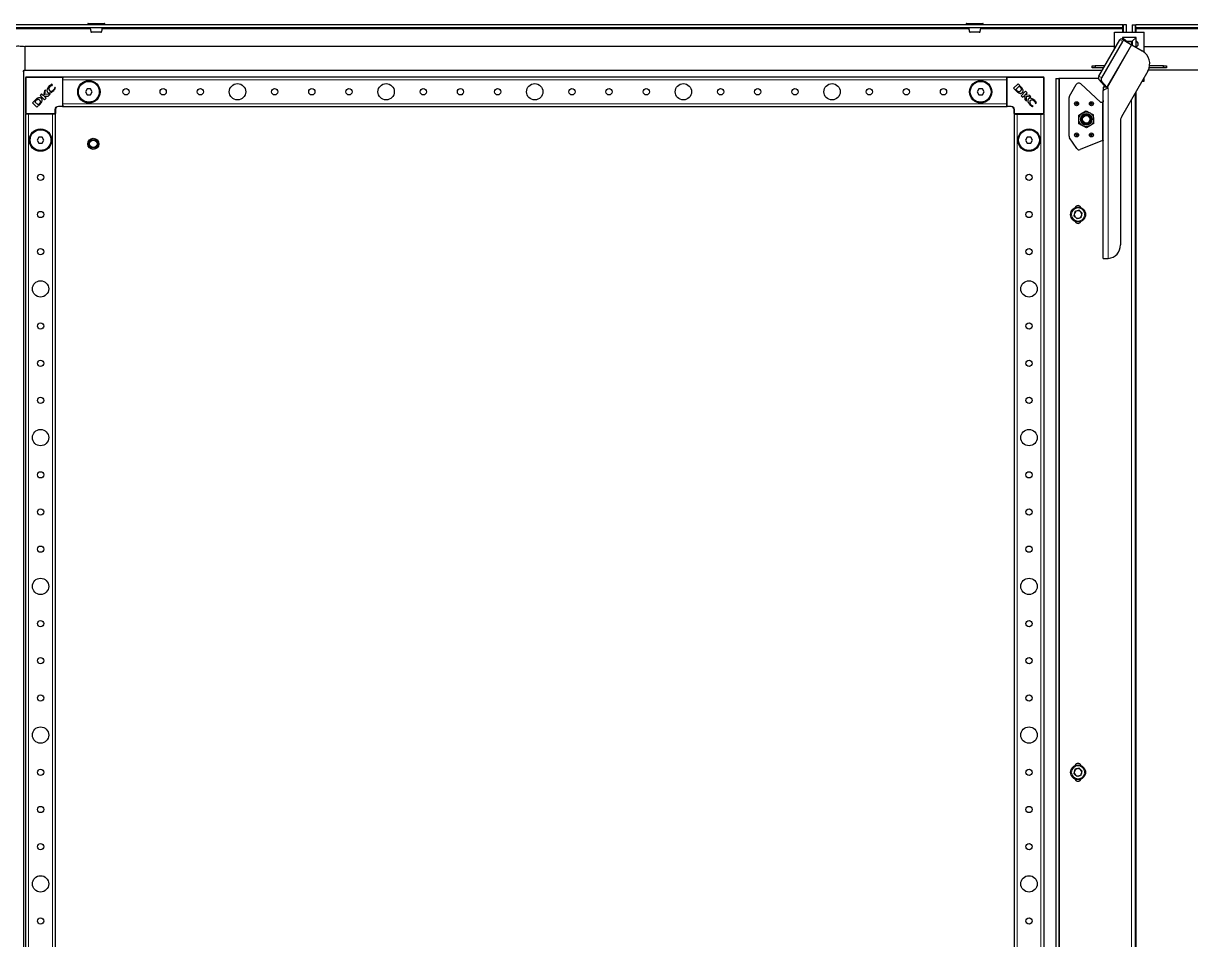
# Model space of a CAD drawing. Header units: millimetres. Extents: x -1581 to 3390, y -1547 to 1219.
# Drawn here: x -1167 to -381, y -59 to 557 of the extents above; entities that cross this region are included whole.
import ezdxf

# ---------------------------------------------------------------- set-up
doc = ezdxf.new("R2010")
doc.units = ezdxf.units.MM

msp = doc.modelspace()

# ---------------------------------------------------------------- linework, layer by layer
at = {"color": 7, "linetype": 'Continuous', "lineweight": 25}
for p, q in [((-426.74, 556.28), (-1217.14, 556.28)), ((-426.74, 554.28), (-1217.14, 554.28)), ((-1123.19, 557.03), (-1123.19, 556.28)), ((-1122.94, 557.28), (-1111.94, 557.28)), ((-1111.69, 556.28), (-1111.69, 557.03)), ((-532.19, 557.03), (-532.19, 556.28)), ((-531.94, 557.28), (-523.43, 557.28)), ((-523.43, 557.28), (-520.94, 557.28)), ((-520.69, 556.28), (-520.69, 557.03)), ((-432.44, 551.28), (-412.44, 551.28)), ((-432.44, 539.86), (-432.44, 551.28)), ((-426.83, 554.28), (-427.04, 553.68)), ((-426.74, 554.28), (-426.74, 556.28)), ((-424.44, 556.28), (-426.44, 556.28)), ((-426.44, 551.28), (-426.44, 556.28)), ((-424.44, 551.28), (-424.44, 556.28)), ((-420.44, 556.28), (-418.44, 556.28)), ((-420.44, 556.28), (-420.44, 551.28)), ((-418.44, 556.28), (-418.44, 551.28)), ((-418.14, 554.28), (-418.14, 556.28)), ((372.26, 556.28), (-418.14, 556.28)), ((372.26, 554.28), (-418.14, 554.28)), ((-417.84, 553.68), (-418.04, 554.28)), ((-412.44, 537.87), (-412.44, 551.28)), ((-442.88, 521.78), (-428.74, 546.26)), ((-441.04, 520.72), (-426.9, 545.2)), ((-427.63, 546.77), (-425.79, 545.71)), ((-424.44, 545.33), (-426.94, 547.82)), ((-426.94, 547.82), (-426.94, 546.38)), ((-417.94, 547.82), (-426.94, 547.82)), ((-425.79, 545.71), (-421.03, 542.96)), ((-424.44, 544.94), (-424.44, 545.33)), ((-424.44, 545.33), (-423.94, 544.83)), ((-424.44, 545.33), (-420.43, 545.33)), ((-420.66, 542.75), (-421.03, 542.96)), ((-420.43, 545.33), (-420.93, 544.83)), ((-420.66, 542.75), (-413.72, 538.74)), ((-420.43, 545.33), (-417.94, 547.82)), ((-420.43, 545.33), (-420.43, 542.62)), ((-417.94, 545.26), (-417.94, 547.82)), ((-417.94, 541.38), (-417.94, 545.26)), ((-1165.44, 541.78), (-1165.44, 526.11)), ((-432.44, 541.78), (-1165.44, 541.78)), ((-417.94, 541.18), (-417.94, 541.38)), ((-412.44, 541.78), (320.56, 541.78)), ((-447.44, 527.28), (-447.44, 528.78)), ((-447.44, 528.78), (-445.44, 528.78)), ((-445.44, 527.28), (-447.44, 527.28)), ((-445.44, 528.78), (-445.44, 527.28)), ((-438.83, 528.78), (-445.44, 528.78)), ((-439.7, 527.28), (-445.44, 527.28)), ((-399.44, 527.28), (-409.12, 527.28)), ((-399.44, 528.78), (-408.8, 528.78)), ((-399.44, 527.28), (-399.44, 528.78)), ((-399.44, 528.78), (-397.44, 528.78)), ((-397.44, 527.28), (-399.44, 527.28)), ((-397.44, 528.78), (-397.44, 527.28)), ((-1166.44, 524.78), (-1166.44, -967.22)), ((-1165.44, 525.78), (-440.56, 525.78)), ((-1164.94, 496.58), (-1164.94, 520.98)), ((-1164.64, 521.28), (-1140.24, 521.28)), ((-1139.94, 520.98), (-1139.94, 521.28)), ((-1139.94, 521.28), (-504.94, 521.28)), ((-1139.94, 520.98), (-1139.94, 520.34)), ((-1139.94, 519.28), (-1139.94, 520.34)), ((-1139.94, 503.28), (-1139.94, 519.28)), ((-504.94, 520.98), (-504.94, 521.28)), ((-504.94, 520.34), (-504.94, 520.98)), ((-504.94, 519.28), (-504.94, 520.34)), ((-504.94, 503.28), (-504.94, 519.28)), ((-504.64, 521.28), (-480.24, 521.28)), ((-479.94, 520.98), (-479.94, 496.58)), ((-471.94, 520.28), (-469.94, 520.28)), ((-471.94, 520.28), (-471.94, -962.72)), ((-469.94, 520.28), (-469.94, -962.72)), ((-469.34, 520.28), (-469.94, 520.28)), ((-443.22, 520.28), (-469.34, 520.28)), ((-439.33, 515.5), (-442.91, 519.55)), ((-437.5, 514.44), (-441.07, 518.49)), ((-409.98, 525.23), (-427.81, 494.34)), ((-413.87, 518.48), (-412.44, 518.48)), ((-412.44, 518.48), (-412.44, 520.96)), ((320.56, 525.78), (-409.69, 525.78)), ((-1152.36, 511.82), (-1152.85, 508.55)), ((-1151.57, 512.61), (-1152.36, 511.82)), ((-1152.04, 509.52), (-1151.57, 512.61)), ((-1147, 515.74), (-1147.34, 516.43)), ((-1147.14, 515.6), (-1147, 515.74)), ((-1145.19, 514.17), (-1145.3, 514.06)), ((-1144.94, 513.66), (-1145.19, 514.17)), ((-1123.59, 513.28), (-1124.75, 511.28)), ((-1124.75, 511.28), (-1123.59, 509.28)), ((-1121.28, 513.28), (-1123.59, 513.28)), ((-1120.13, 511.28), (-1121.28, 513.28)), ((-1121.28, 509.28), (-1120.13, 511.28)), ((-523.59, 513.28), (-524.75, 511.28)), ((-524.75, 511.28), (-523.59, 509.28)), ((-521.28, 513.28), (-523.59, 513.28)), ((-520.13, 511.28), (-521.28, 513.28)), ((-521.28, 509.28), (-520.13, 511.28)), ((-497.33, 516.64), (-500.29, 513.68)), ((-500.29, 513.68), (-498.4, 511.79)), ((-496.63, 515.11), (-498.81, 512.93)), ((-498.81, 512.93), (-498.13, 512.27)), ((-498.4, 511.79), (-498.38, 511.77)), ((-495.34, 514.64), (-497.33, 516.64)), ((-495.89, 514.39), (-496.63, 515.11)), ((-492.33, 511.63), (-495.29, 508.67)), ((-492.67, 509.2), (-491.28, 510.59)), ((-491.28, 510.59), (-492.33, 511.63)), ((-462.67, 508.44), (-458.21, 516.16)), ((-455.13, 516.6), (-441.94, 504.28)), ((-437.43, 514.28), (-439.94, 514.28)), ((-439.94, 514.28), (-439.94, 512.04)), ((-439.94, 399.28), (-439.94, 512.04)), ((-439.33, 515.5), (-437.5, 514.44)), ((-436.62, 513.6), (-437.19, 514.13)), ((-436.94, 513.9), (-436.94, 513.48)), ((-436.64, 513.57), (-436.62, 513.6)), ((-418.44, 510.57), (-418.44, -953)), ((-1158.3, 505.88), (-1160.29, 503.89)), ((-1160.29, 503.89), (-1157.33, 500.93)), ((-1158.05, 505.33), (-1158.77, 504.59)), ((-1158.77, 504.59), (-1156.59, 502.41)), ((-1157.33, 500.93), (-1155.44, 502.82)), ((-1156.59, 502.41), (-1155.93, 503.09)), ((-1155.44, 502.82), (-1155.42, 502.84)), ((-1154.24, 509.94), (-1155.29, 508.89)), ((-1155.29, 508.89), (-1152.33, 505.93)), ((-1152.85, 508.55), (-1154.24, 509.94)), ((-1152.51, 508.23), (-1149.85, 508.41)), ((-1151.27, 506.99), (-1152.51, 508.23)), ((-1152.33, 505.93), (-1151.27, 506.99)), ((-1148.57, 509.7), (-1152.04, 509.52)), ((-1149.85, 508.41), (-1148.57, 509.7)), ((-1139.94, 502.23), (-1139.94, 503.28)), ((-1123.59, 509.28), (-1121.28, 509.28)), ((-523.59, 509.28), (-521.28, 509.28)), ((-504.94, 502.23), (-504.94, 503.28)), ((-495.29, 508.67), (-494.23, 507.61)), ((-494.23, 507.61), (-492.99, 508.86)), ((-492.99, 508.86), (-492.81, 506.2)), ((-492.81, 506.2), (-491.53, 504.91)), ((-489.41, 508.71), (-492.67, 509.2)), ((-491.71, 508.38), (-488.61, 507.91)), ((-491.53, 504.91), (-491.71, 508.38)), ((-488.61, 507.91), (-489.41, 508.71)), ((-485.62, 503.48), (-485.48, 503.35)), ((-485.48, 503.35), (-484.8, 503.68)), ((-462.94, 481.39), (-462.94, 507.44)), ((-441.94, 504.28), (-440.54, 504.28)), ((-440.3, 504.28), (-440.54, 504.28)), ((-1164.94, -938.72), (-1164.94, 496.28)), ((-1164.64, 496.28), (-1164.94, 496.28)), ((-1163.99, 496.28), (-1164.64, 496.28)), ((-1162.94, 496.28), (-1163.99, 496.28)), ((-1146.94, 496.28), (-1162.94, 496.28)), ((-1145.89, 496.28), (-1146.94, 496.28)), ((-1145.24, 496.28), (-1145.89, 496.28)), ((-1144.94, 496.28), (-1145.24, 496.28)), ((-1144.94, 499.28), (-1144.94, 496.58)), ((-1144.94, -938.72), (-1144.94, 496.28)), ((-1140.24, 501.28), (-1142.94, 501.28)), ((-1139.94, 502.23), (-1139.94, 501.58)), ((-1139.94, 501.28), (-1139.94, 501.58)), ((-1139.94, 501.28), (-504.94, 501.28)), ((-504.94, 501.58), (-504.94, 502.23)), ((-504.94, 501.28), (-504.94, 501.58)), ((-501.94, 501.28), (-504.64, 501.28)), ((-499.94, 496.58), (-499.94, 499.28)), ((-499.94, 496.28), (-499.94, -938.72)), ((-499.94, 496.28), (-499.64, 496.28)), ((-498.99, 496.28), (-499.64, 496.28)), ((-498.99, 496.28), (-497.94, 496.28)), ((-497.94, 496.28), (-481.94, 496.28)), ((-487.57, 501.29), (-487.06, 501.53)), ((-487.06, 501.53), (-487.16, 501.64)), ((-481.94, 496.28), (-480.89, 496.28)), ((-480.24, 496.28), (-480.89, 496.28)), ((-480.24, 496.28), (-479.94, 496.28)), ((-479.94, 496.28), (-479.94, -938.72)), ((-456.51, 495.55), (-454.04, 497.05)), ((-451.58, 498.55), (-449.04, 497.17)), ((-451.3, 487.01), (-453.83, 488.39)), ((-446.37, 490.02), (-448.84, 488.51)), ((-428.35, 492.34), (-428.35, 408.28)), ((-1156.09, 480.78), (-1157.25, 478.78)), ((-1153.78, 480.78), (-1156.09, 480.78)), ((-1152.63, 478.78), (-1153.78, 480.78)), ((-491.09, 480.78), (-492.25, 478.78)), ((-488.78, 480.78), (-491.09, 480.78)), ((-487.63, 478.78), (-488.78, 480.78)), ((-457.84, 473.13), (-462.6, 480.28)), ((-1157.25, 478.78), (-1156.09, 476.78)), ((-1156.09, 476.78), (-1153.78, 476.78)), ((-1153.78, 476.78), (-1152.63, 478.78)), ((-492.25, 478.78), (-491.09, 476.78)), ((-491.09, 476.78), (-488.78, 476.78)), ((-488.78, 476.78), (-487.63, 478.78)), ((-440.54, 478.53), (-455.43, 472.38)), ((-440.54, 478.53), (-440.3, 478.78)), ((-440.54, 478.53), (-439.94, 478.64)), ((-459.04, 430.78), (-459.72, 427.97)), ((-457.62, 425.97), (-459.72, 427.97)), ((-456.26, 431.6), (-459.04, 430.78)), ((-454.84, 426.78), (-457.62, 425.97)), ((-456.26, 431.6), (-454.16, 429.6)), ((-454.84, 426.78), (-454.16, 429.6)), ((-439.94, 399.28), (-438.97, 399.28)), ((-438.97, 399.28), (-436.85, 399.28)), ((-459.04, 55.78), (-459.72, 52.97)), ((-456.26, 56.6), (-459.04, 55.78)), ((-456.26, 56.6), (-454.16, 54.6)), ((-457.62, 50.97), (-459.72, 52.97)), ((-454.84, 51.78), (-457.62, 50.97)), ((-454.84, 51.78), (-454.16, 54.6))]:
    msp.add_line(p, q, dxfattribs=at)
at = {"color": 8, "linetype": 'Continuous', "lineweight": 18}
for p, q in [((-1216.84, 553.68), (-1121.41, 553.68)), ((-1111.69, 557.03), (-1123.19, 557.03)), ((-1113.47, 553.68), (-530.41, 553.68)), ((-523.29, 557.03), (-532.19, 557.03)), ((-520.69, 557.03), (-523.29, 557.03)), ((-522.47, 553.68), (-427.04, 553.68)), ((-427.04, 553.68), (-427.04, 551.28)), ((-417.84, 551.28), (-417.84, 553.68)), ((-417.84, 553.68), (-322.41, 553.68)), ((-437.5, 514.44), (-421.03, 542.96)), ((-437.19, 514.13), (-420.66, 542.75)), ((-428.74, 546.26), (-426.9, 545.2)), ((-423.94, 544.83), (-423.94, 544.65)), ((-420.93, 544.83), (-423.94, 544.83)), ((-420.93, 542.91), (-420.93, 544.83)), ((-1164.64, 520.98), (-1164.94, 520.98)), ((-1164.64, 520.98), (-1164.64, 521.28)), ((-1164.64, 520.98), (-1164.64, 496.58)), ((-1140.24, 520.98), (-1164.64, 520.98)), ((-1140.24, 521.28), (-1140.24, 520.98)), ((-1140.24, 501.58), (-1140.24, 520.98)), ((-1139.94, 520.98), (-1140.24, 520.98)), ((-1139.94, 519.28), (-504.94, 519.28)), ((-504.64, 520.98), (-504.94, 520.98)), ((-504.64, 520.98), (-504.64, 521.28)), ((-504.64, 520.98), (-504.64, 501.58)), ((-480.24, 520.98), (-504.64, 520.98)), ((-480.24, 520.98), (-480.24, 521.28)), ((-480.24, 496.58), (-480.24, 520.98)), ((-480.24, 520.98), (-479.94, 520.98)), ((-469.34, -962.72), (-469.34, 520.28)), ((-442.91, 519.55), (-441.07, 518.49)), ((-442.88, 521.78), (-441.04, 520.72)), ((-436.64, 399.31), (-436.64, 513.57)), ((-417.84, -954.04), (-417.84, 511.61)), ((-1139.94, 503.28), (-504.94, 503.28)), ((-440.54, 478.53), (-440.54, 504.28)), ((-421.04, 506.07), (-421.04, -948.5)), ((-1164.64, 496.58), (-1164.94, 496.58)), ((-1164.64, 496.58), (-1145.24, 496.58)), ((-1164.64, 496.58), (-1164.64, 496.28)), ((-1162.94, -938.72), (-1162.94, 496.28)), ((-1146.94, -938.72), (-1146.94, 496.28)), ((-1145.24, 496.58), (-1145.24, 499.28)), ((-1144.94, 499.28), (-1145.24, 499.28)), ((-1145.24, 496.58), (-1145.24, 496.28)), ((-1144.94, 496.58), (-1145.24, 496.58)), ((-1142.94, 501.58), (-1140.24, 501.58)), ((-1142.94, 501.28), (-1142.94, 501.58)), ((-1140.24, 501.58), (-1140.24, 501.28)), ((-1139.94, 501.58), (-1140.24, 501.58)), ((-504.64, 501.58), (-504.94, 501.58)), ((-504.64, 501.28), (-504.64, 501.58)), ((-504.64, 501.58), (-501.94, 501.58)), ((-501.94, 501.28), (-501.94, 501.58)), ((-499.94, 499.28), (-499.64, 499.28)), ((-499.64, 496.58), (-499.94, 496.58)), ((-499.64, 499.28), (-499.64, 496.58)), ((-499.64, 496.58), (-480.24, 496.58)), ((-499.64, 496.28), (-499.64, 496.58)), ((-497.94, 496.28), (-497.94, -938.72)), ((-481.94, 496.28), (-481.94, -938.72)), ((-480.24, 496.28), (-480.24, 496.58)), ((-479.94, 496.58), (-480.24, 496.58))]:
    msp.add_line(p, q, dxfattribs=at)
at = {"color": 7, "linetype": 'Continuous', "lineweight": 25}
for centre, radius in [((-1122.44, 511.28), 7.5), ((-522.44, 511.28), 7.5), ((-1122.44, 511.28), 7), ((-1097.44, 511.28), 2.1), ((-1072.44, 511.28), 2.1), ((-1047.44, 511.28), 2.1), ((-1022.44, 511.28), 5.5), ((-997.44, 511.28), 2.1), ((-972.44, 511.28), 2.1), ((-947.44, 511.28), 2.1), ((-922.44, 511.28), 5.5), ((-897.44, 511.28), 2.1), ((-872.44, 511.28), 2.1), ((-847.44, 511.28), 2.1), ((-822.44, 511.28), 5.5), ((-797.44, 511.28), 2.1), ((-772.44, 511.28), 2.1), ((-747.44, 511.28), 2.1), ((-722.44, 511.28), 5.5), ((-697.44, 511.28), 2.1), ((-672.44, 511.28), 2.1), ((-647.44, 511.28), 2.1), ((-622.44, 511.28), 5.5), ((-597.44, 511.28), 2.1), ((-572.44, 511.28), 2.1), ((-547.44, 511.28), 2.1), ((-522.44, 511.28), 7), ((-457.94, 503.28), 1.35), ((-457.94, 503.28), 0.493), ((-447.94, 503.28), 1.35), ((-447.94, 503.28), 0.493), ((-451.44, 492.78), 5), ((-451.44, 492.78), 3.57), ((-451.44, 492.78), 3), ((-451.44, 492.78), 2.5), ((-1154.94, 478.78), 7.5), ((-1154.94, 478.78), 7), ((-1119.44, 476.28), 3.75), ((-1119.44, 476.28), 3), ((-489.94, 478.78), 7.5), ((-489.94, 478.78), 7), ((-457.94, 482.28), 1.35), ((-457.94, 482.28), 0.493), ((-447.94, 482.28), 1.35), ((-447.94, 482.28), 0.493), ((-1119.44, 476.28), 2.5), ((-1154.94, 453.78), 2.1), ((-489.94, 453.78), 2.1), ((-456.94, 428.78), 5), ((-1154.94, 428.78), 2.1), ((-489.94, 428.78), 2.1), ((-1154.94, 403.78), 2.1), ((-489.94, 403.78), 2.1), ((-1154.94, 378.78), 5.5), ((-489.94, 378.78), 5.5), ((-1154.94, 353.78), 2.1), ((-489.94, 353.78), 2.1), ((-1154.94, 328.78), 2.1), ((-489.94, 328.78), 2.1), ((-1154.94, 303.78), 2.1), ((-489.94, 303.78), 2.1), ((-1154.94, 278.78), 5.5), ((-489.94, 278.78), 5.5), ((-1154.94, 253.78), 2.1), ((-489.94, 253.78), 2.1), ((-1154.94, 228.78), 2.1), ((-489.94, 228.78), 2.1), ((-1154.94, 203.78), 2.1), ((-489.94, 203.78), 2.1), ((-1154.94, 178.78), 5.5), ((-489.94, 178.78), 5.5), ((-1154.94, 153.78), 2.1), ((-489.94, 153.78), 2.1), ((-1154.94, 128.78), 2.1), ((-489.94, 128.78), 2.1), ((-1154.94, 103.78), 2.1), ((-489.94, 103.78), 2.1), ((-1154.94, 78.78), 5.5), ((-489.94, 78.78), 5.5), ((-1154.94, 53.78), 2.1), ((-489.94, 53.78), 2.1), ((-456.94, 53.78), 5), ((-1154.94, 28.78), 2.1), ((-489.94, 28.78), 2.1), ((-1154.94, 3.78), 2.1), ((-489.94, 3.78), 2.1), ((-1154.94, -21.22), 5.5), ((-489.94, -21.22), 5.5), ((-1154.94, -46.22), 2.1), ((-489.94, -46.22), 2.1)]:
    msp.add_circle(centre, radius, dxfattribs=at)
at = {"color": 8, "linetype": 'Continuous', "lineweight": 18}
for centre, radius in [((-451.44, 492.78), 3.97), ((-456.94, 428.78), 4.4), ((-456.94, 53.78), 4.4)]:
    msp.add_circle(centre, radius, dxfattribs=at)
at = {"color": 7, "linetype": 'Continuous', "lineweight": 25}
for centre, radius, start, end in [((-1122.94, 557.03), 0.25, 90, 180), ((-1120.55, 551.78), 0.5, 195.31604, 270.02276), ((-1114.33, 551.78), 0.5, 269.99815, 345.40011), ((-1111.94, 557.03), 0.25, 0, 90), ((-531.94, 557.03), 0.25, 90, 180), ((-529.55, 551.78), 0.5, 195.24646, 270.04596), ((-523.33, 551.78), 0.5, 269.96367, 344.83397), ((-520.94, 557.03), 0.25, 0, 90), ((-427.91, 545.93), 0.893, 71.42175, 158.04947), ((-426.08, 544.87), 0.893, 71.42175, 158.04947), ((-418.44, 543.32), 2, 284.47751, 75.52249), ((-418.72, 530.08), 10, 330.95313, 60), ((-1164.64, 520.98), 0.3, 90, 180), ((-1140.24, 520.98), 0.3, 0, 90), ((-504.64, 520.98), 0.3, 90, 180), ((-480.24, 520.98), 0.3, 0, 90), ((-441.26, 520.64), 1.98, 144.95207, 213.44806), ((-439.42, 519.58), 1.98, 144.95207, 213.44806), ((-1147.43, 513.29), 1.97, 128.45405, 215.887), ((-1147.87, 513.69), 1.94, 233.30966, 322.34638), ((-500.36, 510.21), 6.12, 36.98881, 43.07444), ((-498.55, 510.98), 4.87, 20.34448, 48.77765), ((-456.5, 515.13), 2, 46.97493, 149.03624), ((-1154.64, 502.67), 4.87, 110.34448, 138.77765), ((-1153.87, 500.86), 6.12, 126.98881, 133.07444), ((-487.53, 504.21), 1.94, 143.30966, 232.34638), ((-487.94, 503.77), 1.97, 38.45405, 125.887), ((-460.94, 507.44), 2, 150, 180), ((-1164.64, 496.58), 0.3, 180, 270), ((-1145.24, 496.58), 0.3, 270, 0), ((-1142.94, 499.28), 2, 90, 180), ((-1140.24, 501.58), 0.3, 270, 360), ((-504.64, 501.58), 0.3, 180, 270), ((-501.94, 499.28), 2, 0, 90), ((-499.64, 496.58), 0.3, 180, 270), ((-480.24, 496.58), 0.3, 270, 0), ((-424.35, 492.34), 4, 150, 180), ((-460.94, 481.39), 2, 180, 213.69007), ((-456.18, 474.24), 2, 213.69007, 291.80141), ((-456.94, 432.78), 2, 18.20996, 161.79004), ((-456.94, 428.78), 2.51, 166.35345, 226.35345), ((-456.94, 428.78), 2.51, 106.35345, 166.35345), ((-456.94, 424.78), 2, 198.20996, 341.79004), ((-456.94, 428.78), 2.51, 226.35345, 286.35345), ((-456.94, 428.78), 2.51, 46.35345, 106.35345), ((-456.94, 428.78), 2.51, 286.35345, 346.35345), ((-456.94, 428.78), 2.51, 346.35345, 46.35345), ((-437.35, 408.28), 9, 274.50464, 0), ((-456.94, 53.78), 2.51, 106.35345, 166.35345), ((-456.94, 57.78), 2, 18.20996, 161.79004), ((-456.94, 53.78), 2.51, 46.35345, 106.35345), ((-456.94, 53.78), 2.51, 346.35345, 46.35345), ((-456.94, 53.78), 2.51, 166.35345, 226.35345), ((-456.94, 49.78), 2, 198.20996, 341.79004), ((-456.94, 53.78), 2.51, 226.35345, 286.35345), ((-456.94, 53.78), 2.51, 286.35345, 346.35345)]:
    msp.add_arc(centre, radius, start, end, dxfattribs=at)
at = {"color": 8, "linetype": 'Continuous', "lineweight": 18}
for centre, start, end in [((-1142.94, 499.28), 90, 180), ((-501.94, 499.28), 0, 90)]:
    msp.add_arc(centre, 2.3, start, end, dxfattribs=at)
at = {"color": 7, "linetype": 'Continuous', "lineweight": 25}
for points, knots in [([(-1121.46, 554.28), (-1121.46, 554.15), (-1121.44, 553.24), (-1121.22, 552.37), (-1121.03, 551.63)], [0, 0, 0, 0, 0.14185, 1, 1, 1, 1]), ([(-1119.14, 551.28), (-1119.33, 551.28), (-1119.8, 551.28), (-1120.35, 551.28), (-1120.48, 551.28), (-1120.54, 551.28)], [0, 0, 0, 0, 0.256553, 0.627981, 1, 1, 1, 1]), ([(-1114.33, 551.28), (-1114.37, 551.28), (-1114.45, 551.28), (-1115.01, 551.28), (-1115.82, 551.28), (-1116.81, 551.28), (-1117.87, 551.28), (-1118.66, 551.28), (-1119.05, 551.28), (-1119.14, 551.28)], [0, 0, 0, 0, 0.158514, 0.317278, 0.475863, 0.634247, 0.792477, 0.950708, 1, 1, 1, 1]), ([(-1113.85, 551.63), (-1113.66, 552.37), (-1113.44, 553.24), (-1113.42, 554.15), (-1113.42, 554.28)], [0, 0, 0, 0, 0.85815, 1, 1, 1, 1]), ([(-530.46, 554.28), (-530.46, 554.15), (-530.44, 553.24), (-530.22, 552.37), (-530.03, 551.63)], [0, 0, 0, 0, 0.14185, 1, 1, 1, 1]), ([(-523.37, 551.28), (-523.36, 551.28), (-523.31, 551.28), (-523.59, 551.28), (-524.11, 551.28), (-524.83, 551.28), (-525.68, 551.28), (-526.75, 551.28), (-527.77, 551.28), (-528.65, 551.28), (-529.26, 551.28), (-529.56, 551.28), (-529.52, 551.28), (-529.51, 551.28)], [0, 0, 0, 0, 0.0338399, 0.141254, 0.2486978, 0.3157737, 0.4233143, 0.530846, 0.6382096, 0.7457063, 0.853372, 0.9609167, 1, 1, 1, 1]), ([(-522.85, 551.63), (-522.66, 552.37), (-522.44, 553.24), (-522.42, 554.15), (-522.42, 554.28)], [0, 0, 0, 0, 0.8581504, 1, 1, 1, 1]), ([(-426.44, 556.28), (-426.46, 555.9), (-426.5, 555.33), (-426.68, 554.76), (-426.74, 554.57)], [0, 0, 0, 0, 0.662931, 1, 1, 1, 1]), ([(-418.14, 554.6), (-418.18, 554.73), (-418.38, 555.29), (-418.41, 555.85), (-418.44, 556.28)], [0, 0, 0, 0, 0.226541, 1, 1, 1, 1]), ([(-1180.44, 524.78), (-1180.85, 526.46), (-1181.58, 529.5), (-1181.67, 533.81), (-1180.7, 537.37), (-1178.65, 539.82), (-1176.01, 541.24), (-1172.99, 541.98), (-1169.39, 542.19), (-1166.82, 541.92), (-1165.44, 541.78)], [0, 0, 0, 0, 0.176067, 0.318225, 0.435596, 0.543482, 0.633889, 0.737152, 0.858183, 1, 1, 1, 1]), ([(-1166.48, 524.78), (-1166.46, 524.92), (-1166.43, 525.16), (-1166.3, 525.36), (-1166.18, 525.45), (-1166.13, 525.56), (-1166.11, 525.63), (-1166.09, 525.68), (-1166.08, 525.72), (-1166.06, 525.76), (-1166.03, 525.8), (-1165.97, 525.85), (-1165.85, 525.92), (-1165.66, 525.95), (-1165.52, 525.95), (-1165.44, 525.95)], [0, 0, 0, 0, 0.2334106, 0.4185463, 0.5493508, 0.5950261, 0.6313287, 0.6471113, 0.6619944, 0.6766392, 0.6917419, 0.7255626, 0.7667935, 0.8726273, 1, 1, 1, 1]), ([(-1165.44, 525.78), (-1165.66, 525.63), (-1166.07, 525.37), (-1166.32, 524.96), (-1166.44, 524.78)], [0, 0, 0, 0, 0.556114, 1, 1, 1, 1]), ([(-1149.07, 515.19), (-1149.4, 514.82), (-1150.01, 514.12), (-1150.57, 512.95), (-1150.7, 512.01), (-1150.55, 511.37), (-1150.36, 511.14), (-1150.27, 511.02)], [0, 0, 0, 0, 0.315674, 0.58952, 0.813199, 0.909026, 1, 1, 1, 1]), ([(-1150.27, 511.02), (-1150.11, 510.89), (-1149.78, 510.6), (-1149.08, 510.44), (-1148.2, 510.57), (-1147.13, 511.13), (-1146.44, 511.77), (-1146.04, 512.14)], [0, 0, 0, 0, 0.130532, 0.266031, 0.423997, 0.666819, 1, 1, 1, 1]), ([(-1147.34, 516.43), (-1147.67, 516.24), (-1148.3, 515.9), (-1148.83, 515.42), (-1149.07, 515.19)], [0, 0, 0, 0, 0.5368, 1, 1, 1, 1]), ([(-1148.65, 514.83), (-1148.39, 515.05), (-1147.95, 515.42), (-1147.38, 515.55), (-1147.14, 515.6)], [0, 0, 0, 0, 0.579608, 1, 1, 1, 1]), ([(-1145.3, 514.06), (-1145.44, 513.74), (-1145.71, 513.17), (-1146.13, 512.71), (-1146.33, 512.5)], [0, 0, 0, 0, 0.547643, 1, 1, 1, 1]), ([(-1146.04, 512.14), (-1145.8, 512.41), (-1145.37, 512.87), (-1145.07, 513.42), (-1144.94, 513.66)], [0, 0, 0, 0, 0.577653, 1, 1, 1, 1]), ([(-498.38, 511.77), (-498.31, 511.69), (-498.15, 511.54), (-497.98, 511.39), (-497.9, 511.31)], [0, 0, 0, 0, 0.486421, 1, 1, 1, 1]), ([(-498.13, 512.27), (-497.93, 512.08), (-497.57, 511.73), (-497.03, 511.41), (-496.58, 511.35), (-496.24, 511.41), (-495.88, 511.6), (-495.67, 511.8), (-495.56, 511.91)], [0, 0, 0, 0, 0.274676, 0.503042, 0.607381, 0.716579, 0.843412, 1, 1, 1, 1]), ([(-497.9, 511.31), (-497.75, 511.18), (-497.48, 510.93), (-497.19, 510.72), (-497.05, 510.63)], [0, 0, 0, 0, 0.55183, 1, 1, 1, 1]), ([(-497.05, 510.63), (-496.85, 510.52), (-496.46, 510.32), (-495.83, 510.2), (-495.24, 510.24), (-494.7, 510.44), (-494.27, 510.8), (-493.97, 511.31), (-493.86, 511.97), (-493.94, 512.43), (-493.99, 512.68)], [0, 0, 0, 0, 0.1380907, 0.2654555, 0.3840134, 0.4961027, 0.6057595, 0.7197905, 0.8476619, 1, 1, 1, 1]), ([(-495.56, 511.91), (-495.46, 512), (-495.3, 512.18), (-495.12, 512.45), (-495.03, 512.73), (-495.03, 513.05), (-495.18, 513.46), (-495.37, 513.74), (-495.47, 513.89)], [0, 0, 0, 0, 0.176808, 0.319231, 0.43938, 0.552395, 0.749205, 1, 1, 1, 1]), ([(-1155.56, 505.67), (-1155.66, 505.76), (-1155.83, 505.92), (-1156.11, 506.1), (-1156.38, 506.2), (-1156.71, 506.2), (-1157.11, 506.04), (-1157.39, 505.86), (-1157.55, 505.75)], [0, 0, 0, 0, 0.176808, 0.319231, 0.43938, 0.552395, 0.749205, 1, 1, 1, 1]), ([(-1154.29, 504.17), (-1154.18, 504.37), (-1153.97, 504.76), (-1153.86, 505.39), (-1153.9, 505.99), (-1154.1, 506.52), (-1154.46, 506.96), (-1154.97, 507.25), (-1155.63, 507.36), (-1156.08, 507.28), (-1156.33, 507.24)], [0, 0, 0, 0, 0.138091, 0.265455, 0.384013, 0.496103, 0.605759, 0.71979, 0.847662, 1, 1, 1, 1]), ([(-1155.93, 503.09), (-1155.74, 503.29), (-1155.39, 503.66), (-1155.06, 504.19), (-1155, 504.64), (-1155.07, 504.99), (-1155.26, 505.34), (-1155.45, 505.55), (-1155.56, 505.67)], [0, 0, 0, 0, 0.274676, 0.503042, 0.607381, 0.716579, 0.843412, 1, 1, 1, 1]), ([(-1155.42, 502.84), (-1155.35, 502.92), (-1155.19, 503.07), (-1155.04, 503.24), (-1154.97, 503.32)], [0, 0, 0, 0, 0.486421, 1, 1, 1, 1]), ([(-1154.97, 503.32), (-1154.83, 503.47), (-1154.59, 503.74), (-1154.38, 504.04), (-1154.29, 504.17)], [0, 0, 0, 0, 0.55183, 1, 1, 1, 1]), ([(-490.2, 506.62), (-490.34, 506.45), (-490.62, 506.12), (-490.78, 505.42), (-490.65, 504.55), (-490.09, 503.47), (-489.45, 502.79), (-489.08, 502.39)], [0, 0, 0, 0, 0.130532, 0.266031, 0.423997, 0.666819, 1, 1, 1, 1]), ([(-486.03, 505.41), (-486.41, 505.74), (-487.1, 506.36), (-488.27, 506.91), (-489.21, 507.05), (-489.85, 506.89), (-490.09, 506.71), (-490.2, 506.62)], [0, 0, 0, 0, 0.315674, 0.58952, 0.813199, 0.909026, 1, 1, 1, 1]), ([(-487.16, 501.64), (-487.48, 501.79), (-488.05, 502.05), (-488.51, 502.48), (-488.72, 502.67)], [0, 0, 0, 0, 0.547643, 1, 1, 1, 1]), ([(-486.39, 505), (-486.18, 504.74), (-485.8, 504.29), (-485.67, 503.72), (-485.62, 503.48)], [0, 0, 0, 0, 0.579608, 1, 1, 1, 1]), ([(-484.8, 503.68), (-484.98, 504.02), (-485.32, 504.65), (-485.81, 505.17), (-486.03, 505.41)], [0, 0, 0, 0, 0.5368, 1, 1, 1, 1]), ([(-489.08, 502.39), (-488.81, 502.14), (-488.35, 501.72), (-487.8, 501.41), (-487.57, 501.29)], [0, 0, 0, 0, 0.577653, 1, 1, 1, 1]), ([(-456.44, 492.66), (-456.44, 492.92), (-456.47, 493.9), (-456.49, 494.85), (-456.51, 495.55)], [0, 0, 0, 0, 0.2686336, 1, 1, 1, 1]), ([(-454.04, 497.05), (-453.98, 497.09), (-453.15, 497.59), (-452.34, 498.09), (-451.58, 498.55)], [0, 0, 0, 0, 0.070201, 1, 1, 1, 1]), ([(-449.04, 497.17), (-448.98, 497.14), (-448.13, 496.67), (-447.29, 496.21), (-446.51, 495.79)], [0, 0, 0, 0, 0.070201, 1, 1, 1, 1]), ([(-446.44, 492.9), (-446.45, 493.17), (-446.47, 494.14), (-446.49, 495.09), (-446.51, 495.79)], [0, 0, 0, 0, 0.268634, 1, 1, 1, 1]), ([(-456.37, 489.78), (-456.37, 490.02), (-456.4, 490.96), (-456.42, 491.94), (-456.44, 492.66)], [0, 0, 0, 0, 0.257551, 1, 1, 1, 1]), ([(-453.83, 488.39), (-453.89, 488.43), (-454.75, 488.89), (-455.59, 489.35), (-456.37, 489.78)], [0, 0, 0, 0, 0.070201, 1, 1, 1, 1]), ([(-448.84, 488.51), (-448.89, 488.48), (-449.73, 487.97), (-450.54, 487.47), (-451.3, 487.01)], [0, 0, 0, 0, 0.070201, 1, 1, 1, 1]), ([(-446.37, 490.02), (-446.38, 490.26), (-446.4, 491.2), (-446.42, 492.18), (-446.44, 492.9)], [0, 0, 0, 0, 0.257551, 1, 1, 1, 1])]:
    msp.add_open_spline(points, degree=3, knots=knots, dxfattribs=at)
at = {"color": 8, "linetype": 'Continuous', "lineweight": 18}
for points, knots in [([(-1121, 551.66), (-1121.01, 551.66), (-1121.07, 551.66), (-1120.76, 551.66), (-1120.18, 551.66), (-1119.63, 551.66), (-1119.41, 551.66)], [0, 0, 0, 0, 0.083271, 0.424284, 0.764725, 1, 1, 1, 1]), ([(-1119.41, 551.66), (-1119.3, 551.66), (-1118.85, 551.66), (-1118.33, 551.66), (-1117.53, 551.66), (-1116.71, 551.66), (-1115.57, 551.66), (-1114.62, 551.66), (-1114.03, 551.66), (-1113.78, 551.66), (-1113.85, 551.66), (-1113.86, 551.66)], [0, 0, 0, 0, 0.048751, 0.2049421, 0.2053925, 0.3620339, 0.5188266, 0.6757989, 0.8329225, 0.9897783, 1, 1, 1, 1]), ([(-529.99, 551.66), (-530, 551.66), (-530.05, 551.66), (-529.7, 551.66), (-529, 551.66), (-527.98, 551.66), (-526.79, 551.66), (-525.56, 551.66), (-524.58, 551.66), (-523.75, 551.66), (-523.15, 551.66), (-522.82, 551.66), (-522.88, 551.66), (-522.89, 551.66)], [0, 0, 0, 0, 0.038891, 0.14638, 0.253973, 0.361383, 0.468681, 0.576165, 0.683665, 0.750707, 0.858068, 0.965424, 1, 1, 1, 1])]:
    msp.add_open_spline(points, degree=3, knots=knots, dxfattribs=at)
at = {"color": 7, "linetype": 'Continuous', "lineweight": 25}
for points in [[(-427.04, 553.68), (-427.01, 553.76), (-426.96, 553.92), (-426.89, 554.12), (-426.81, 554.26), (-426.76, 554.27), (-426.74, 554.28)], [(-418.14, 554.28), (-418.11, 554.27), (-418.06, 554.26), (-417.99, 554.12), (-417.91, 553.92), (-417.86, 553.76), (-417.84, 553.68)], [(-436.64, 513.57), (-437.07, 513.45), (-437.94, 513.19), (-439.03, 512.81), (-439.79, 512.42), (-439.89, 512.17), (-439.94, 512.04)], [(-439.33, 515.5), (-439.19, 515.4), (-438.89, 515.21), (-438.36, 514.87), (-437.78, 514.51), (-437.38, 514.26), (-437.19, 514.13)], [(-437.5, 514.44), (-437.48, 514.42), (-437.43, 514.37), (-437.36, 514.29), (-437.27, 514.21), (-437.21, 514.16), (-437.19, 514.13)], [(-439.94, 505.48), (-439.96, 505.28), (-440, 504.88), (-440.2, 504.48), (-440.3, 504.28)], [(-440.3, 478.78), (-440.25, 478.77), (-440.15, 478.75), (-440.03, 478.71), (-439.96, 478.68), (-439.95, 478.65), (-439.94, 478.64)], [(-438.97, 399.28), (-438.81, 399.28), (-438.49, 399.29), (-437.91, 399.3), (-437.29, 399.3), (-436.86, 399.31), (-436.64, 399.31)], [(-436.85, 399.28), (-436.84, 399.28), (-436.81, 399.29), (-436.76, 399.3), (-436.7, 399.3), (-436.66, 399.31), (-436.64, 399.31)]]:
    msp.add_open_spline(points, degree=3, dxfattribs=at)

doc.saveas('drawing.dxf')
